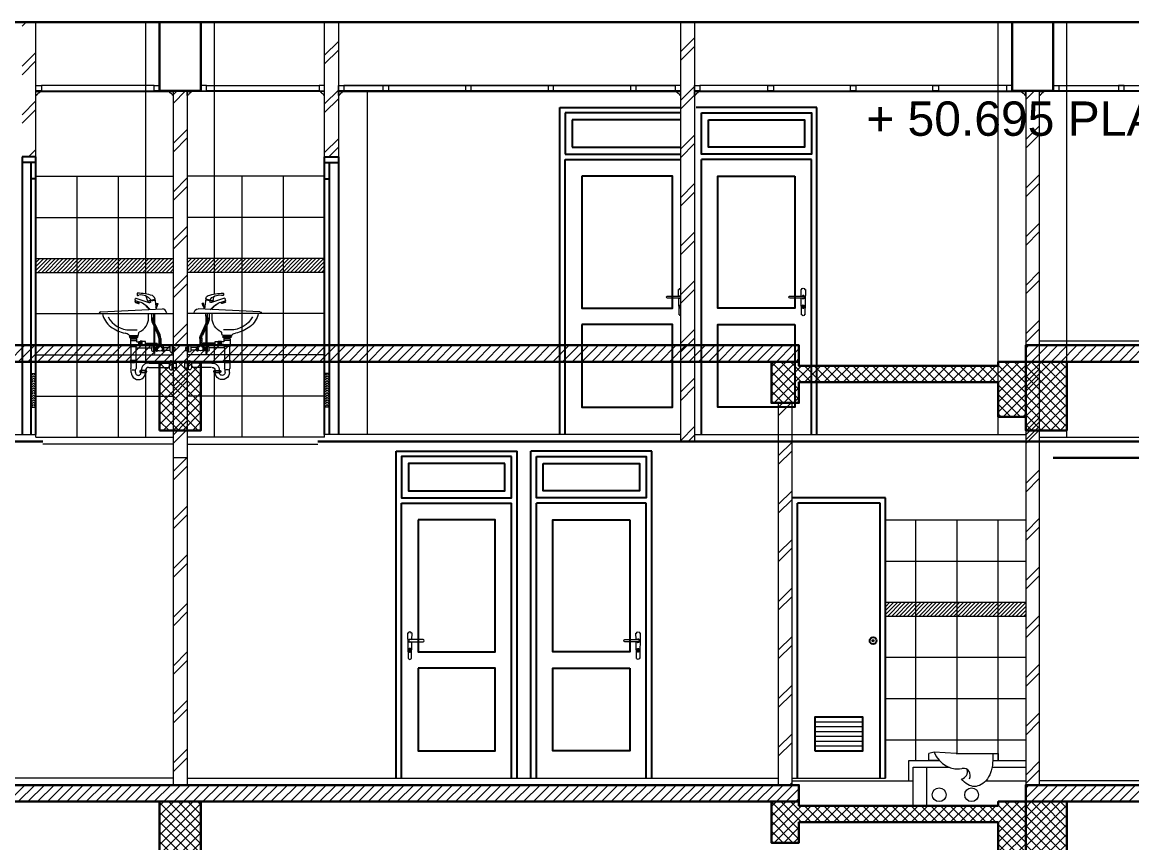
# Model space of a CAD drawing. Header units: millimetres. Extents: x -16 to 103, y -17 to 67.
# Drawn here: x 48.45 to 56.52, y 45.16 to 51.13 of the extents above; entities that cross this region are included whole.
import ezdxf

# ---------------------------------------------------------------- set-up
doc = ezdxf.new("R2010")
doc.units = ezdxf.units.MM
for name, color, linetype, lineweight in [('ars', 11, 'Continuous', 0), ('BLK', 1, 'Continuous', 30), ('lan', 7, 'Continuous', 15), ('pla', 81, 'Continuous', 15), ('SANITAIR', 15, 'Continuous', 9), ('tem', 5, 'Continuous', 20)]:
    doc.layers.add(name, color=color, linetype=linetype, lineweight=lineweight)
doc.layers.add('Kusen', color=30, linetype='Continuous')
doc.styles.add('S', font='simplex', dxfattribs={"width": 0.75})
doc.styles.get("Standard").update_dxf_attribs({"font": 'arial.ttf'})
pattern_1 = [(45, (-15.215, 41.105), (-0.0141421356, 0.0141421356), [])]
pattern_2 = [(45, (5.1, 49.175), (-0.1767767, 0.1767767), []), (45, (5.1625, 49.175), (-0.1767767, 0.1767767), [])]
pattern_3 = [(45, (0, 38.4), (-0.03535534, 0.03535534), []), (135, (0, 38.4), (-0.03535534, -0.03535534), [])]
pattern_4 = [(45, (0, 41.6), (-0.03535534, 0.03535534), []), (135, (0, 41.6), (-0.03535534, -0.03535534), [])]

# ---------------------------------------------------------------- blocks, each defined once
blk = doc.blocks.new('*X4')
at = {"color": 0}
for p, q in [((101.25, 47.0389), (101.25, 49.7137)), ((101.625, 47.0389), (101.625, 49.7137)), ((102, 47.0389), (102, 49.7137)), ((102.375, 47.0389), (102.375, 49.7137)), ((102.75, 47.0389), (102.75, 49.7137)), ((103.125, 47.0389), (103.125, 49.7137)), ((103.5, 47.0389), (103.5, 49.7137)), ((103.875, 47.0389), (103.875, 49.7137)), ((104.25, 47.0389), (104.25, 49.7137)), ((104.625, 47.0389), (104.625, 49.7137)), ((105, 47.0389), (105, 49.7137)), ((105.375, 47.0389), (105.375, 49.7137)), ((105.75, 47.0389), (105.75, 49.7137)), ((106.125, 47.0389), (106.125, 49.7137)), ((106.5, 47.0389), (106.5, 49.7137))]:
    blk.add_line(p, q, dxfattribs=at)
blk = doc.blocks.new('*X5')
at = {"color": 0}
for p, q in [((242.17, 93), (240.34, 94.83)), ((240.35, 94.69), (241.57, 95.91)), ((240.57, 93.49), (241.73, 94.65)), ((241.72, 94.86), (240.67, 95.91)), ((243.35, 90.41), (240.7, 93.06)), ((240.94, 92.44), (241.97, 93.48)), ((241.38, 91.47), (242.4, 92.49)), ((244.52, 87.82), (241.8, 90.54)), ((241.82, 90.5), (242.84, 91.52)), ((242.26, 89.53), (243.28, 90.55)), ((242.7, 88.55), (243.72, 89.58)), ((245.7, 85.23), (242.98, 87.95)), ((243.14, 87.58), (244.17, 88.6)), ((243.59, 86.61), (244.61, 87.63)), ((244.03, 85.64), (245.05, 86.66)), ((246.73, 82.78), (244.15, 85.36)), ((244.47, 84.66), (245.49, 85.69)), ((244.91, 83.69), (245.93, 84.71)), ((247.01, 81.09), (245.31, 82.79)), ((245.34, 82.71), (246.37, 83.74)), ((245.6, 81.55), (246.75, 82.7)), ((245.62, 80.16), (246.98, 81.51)), ((247.01, 79.67), (245.62, 81.06)), ((245.62, 78.74), (247.01, 80.13)), ((247.01, 78.26), (245.62, 79.65)), ((245.62, 77.33), (247.01, 78.72)), ((247.01, 76.84), (245.62, 78.24)), ((245.86, 76.58), (245.62, 76.82)), ((246.29, 76.58), (247.01, 77.31))]:
    blk.add_line(p, q, dxfattribs=at)
blk = doc.blocks.new('WASH SMP')
for p, q in [((-0.2693, 0.4729), (-0.2661, 0.4852)), ((-0.2623, 0.4873), (-0.1678, 0.4575)), ((-0.2541, 0.5218), (-0.2541, 0.5125)), ((-0.1791, 0.4711), (-0.1851, 0.4963)), ((-0.126, 0.4859), (-0.1154, 0.408)), ((-0.5187, 0.3886), (-0.0702, 0.4102)), ((-0.2679, 0.4613), (-0.2653, 0.4688)), ((-0.2662, 0.4575), (-0.2443, 0.449)), ((-0.2614, 0.4557), (-0.2591, 0.4609)), ((-0.2591, 0.4609), (-0.2477, 0.4567)), ((-0.2477, 0.4567), (-0.2498, 0.4511)), ((-0.2404, 0.4508), (-0.2372, 0.46)), ((-0.1763, 0.4602), (-0.1746, 0.4649)), ((-0.1754, 0.4689), (-0.1254, 0.4815)), ((-0.1714, 0.4669), (-0.173, 0.4695)), ((-0.1722, 0.4668), (-0.1244, 0.4744)), ((-0.1568, 0.4594), (-0.1525, 0.4628)), ((-0.1171, 0.4204), (-0.1132, 0.4325)), ((-0.1157, 0.4107), (-0.1091, 0.4312)), ((-0.115, 0.4331), (-0.1097, 0.4517)), ((-0.115, 0.4331), (-0.1073, 0.4306)), ((-0.1097, 0.4517), (-0.1001, 0.4487)), ((-0.1073, 0.4306), (-0.1001, 0.4487)), ((-0.53, 0.3793), (-0.53, 0.3762)), ((-0.53, 0.3762), (-0.04, 0.3762)), ((-0.1709, 0.3451), (-0.1709, 0.3762)), ((-0.1496, 0.3762), (-0.1496, 0.3392)), ((-0.1356, 0.3762), (-0.1356, 0.3361)), ((-0.1356, 0.3571), (-0.1248, 0.3571)), ((-0.1333, 0.3571), (-0.1333, 0.3216)), ((-0.1269, 0.3571), (-0.1269, 0.3067)), ((-0.1248, 0.3571), (-0.1248, 0.3762)), ((-0.04, 0.3812), (-0.04, 0.3762)), ((-0.3047, 0.2577), (-0.2535, 0.2577)), ((-0.1432, 0.3098), (-0.1008, 0.2166)), ((-0.1333, 0.2881), (-0.1333, 0.1637)), ((-0.1314, 0.3165), (-0.089, 0.2233)), ((-0.1269, 0.274), (-0.1269, 0.1637)), ((-0.306, 0.2161), (-0.3121, 0.2076)), ((-0.3121, 0.2076), (-0.2479, 0.2076)), ((-0.3084, 0.2163), (-0.2505, 0.2163)), ((-0.3079, 0.2076), (-0.3079, 0.2021)), ((-0.3067, 0.2009), (-0.2533, 0.2009)), ((-0.3028, 0.1893), (-0.3028, 0.1383)), ((-0.3028, 0.1817), (-0.2574, 0.1817)), ((-0.3006, 0.1917), (-0.3006, 0.2009)), ((-0.3004, 0.1917), (-0.2598, 0.1917)), ((-0.2903, 0.2009), (-0.2903, 0.1917)), ((-0.2694, 0.2009), (-0.2694, 0.1917)), ((-0.26, 0.2009), (-0.26, 0.1917)), ((-0.2574, 0.1893), (-0.2574, 0.1727)), ((-0.255, 0.1703), (-0.2407, 0.1703)), ((-0.2532, 0.2159), (-0.2479, 0.2076)), ((-0.2521, 0.2076), (-0.2521, 0.2021)), ((-0.2447, 0.221), (-0.2407, 0.2388)), ((-0.2407, 0.1736), (-0.2324, 0.1736)), ((-0.2407, 0.1473), (-0.2407, 0.1736)), ((-0.2324, 0.1436), (-0.2324, 0.1767)), ((-0.2164, 0.1767), (-0.2324, 0.1767)), ((-0.2164, 0.1436), (-0.2164, 0.1767)), ((-0.1929, 0.1721), (-0.2164, 0.1721)), ((-0.1929, 0.1483), (-0.1929, 0.1721)), ((-0.1889, 0.1621), (-0.1356, 0.1621)), ((-0.1248, 0.1621), (-0.1074, 0.1621)), ((-0.1074, 0.154), (-0.1074, 0.1621)), ((-0.0966, 0.197), (-0.0966, 0.1517)), ((-0.0827, 0.1939), (-0.0827, 0.1517)), ((-0.3004, 0.1359), (-0.2599, 0.1359)), ((-0.2989, 0.1359), (-0.2989, 0.0357)), ((-0.2625, 0.1359), (-0.2625, 0.0357)), ((-0.2575, 0.1489), (-0.2575, 0.1383)), ((-0.2551, 0.1513), (-0.2405, 0.1513)), ((-0.2407, 0.1473), (-0.2324, 0.1473)), ((-0.2164, 0.1436), (-0.2324, 0.1436)), ((-0.2164, 0.1483), (-0.1929, 0.1483)), ((-0.1889, 0.154), (-0.1356, 0.154)), ((-0.1431, 0.104), (-0.135, 0.104)), ((-0.135, 0.1482), (-0.1382, 0.1482)), ((-0.135, 0.1482), (-0.135, 0.104)), ((-0.1213, 0.1223), (-0.135, 0.1223)), ((-0.1215, 0.1178), (-0.135, 0.1178)), ((-0.1333, 0.1529), (-0.1333, 0.1223)), ((-0.1333, 0.1178), (-0.1333, 0.0848)), ((-0.1333, 0.0848), (-0.1269, 0.0848)), ((-0.1269, 0.1529), (-0.1269, 0.1223)), ((-0.1269, 0.1178), (-0.1269, 0.0848)), ((-0.1248, 0.154), (-0.1074, 0.154)), ((-0.1154, 0.1066), (-0.1154, 0.1319)), ((-0.1056, 0.1066), (-0.1056, 0.1319)), ((-0.1056, 0.1314), (-0.1043, 0.1314)), ((-0.0768, 0.142), (-0.1021, 0.142)), ((-0.0767, 0.1517), (-0.102, 0.1517)), ((-0.0983, 0.142), (-0.0983, 0.1374)), ((-0.0804, 0.142), (-0.0804, 0.1374)), ((-0.0744, 0.1314), (-0.0705, 0.1314)), ((-0.0705, 0.1066), (-0.0705, 0.1319)), ((-0.0608, 0.1066), (-0.0608, 0.1319)), ((-0.0608, 0.1295), (-0.0173, 0.1295)), ((-0.0608, 0.1107), (-0.0173, 0.1107)), ((-0.0173, 0.1329), (-0.0173, 0.1071)), ((-0.0053, 0.1449), (-0.0001, 0.1449)), ((-0.0053, 0.0951), (-0.0001, 0.0951)), ((-0.0001, 0.1449), (-0.0001, 0.0951)), ((0, 0.1307), (0.0208, 0.1307)), ((0.0208, 0.1089), (0, 0.1089)), ((0.0208, 0.1307), (0.0208, 0.1089)), ((-0.2603, 0.0357), (-0.3014, 0.0357)), ((-0.2603, 0.0199), (-0.3014, 0.0199)), ((-0.3002, 0.0199), (-0.3002, -0.0223)), ((-0.2618, 0.0199), (-0.2618, -0.0223)), ((-0.1661, 0.016), (-0.0214, 0.016)), ((-0.0214, 0.0183), (-0.0214, -0.0183)), ((-0.0064, 0.0333), (0, 0.0333)), ((0, -0.0333), (0, 0.0333)), ((0, 0.0168), (0.0291, 0.0168)), ((0.0291, 0.0168), (0.0291, -0.018)), ((-0.2969, -0.0331), (-0.3002, -0.0223)), ((-0.2969, -0.0511), (-0.2969, -0.0331)), ((-0.2897, -0.0331), (-0.2722, -0.0331)), ((-0.266, -0.0331), (-0.2618, -0.0223)), ((-0.266, -0.0524), (-0.266, -0.0331)), ((-0.1886, -0.0375), (-0.2298, -0.0375)), ((-0.1886, -0.0532), (-0.2298, -0.0532)), ((-0.1924, -0.0357), (-0.1924, -0.0375)), ((-0.1682, -0.0155), (-0.0214, -0.0155)), ((-0.0064, -0.0333), (0, -0.0333)), ((0.0291, -0.018), (0, -0.018))]:
    blk.add_line(p, q)
blk.add_lwpolyline([(-0.1356, 0.1637), (-0.1356, 0.1529), (-0.1248, 0.1529), (-0.1248, 0.1637)], close=True)
for points in [[(-0.1056, 0.1318, 0.159634), (-0.1059, 0.1328, 0.106358), (-0.107, 0.1338, 0.071155), (-0.1085, 0.1344, 0.057469), (-0.1105, 0.1346, 0.057469), (-0.1124, 0.1344, 0.071155), (-0.1139, 0.1338, 0.106358), (-0.115, 0.1329, 0.159634), (-0.1154, 0.1319, 0.159634), (-0.115, 0.131, 0.106358), (-0.1139, 0.13, 0.071155), (-0.1125, 0.1294, 0.057469), (-0.1105, 0.1291, 0.057469), (-0.1085, 0.1293, 0.071155), (-0.1071, 0.1299, 0.106358), (-0.1059, 0.1309, 0.159634)], [(-0.1056, 0.1193, 0.060615), (-0.106, 0.1226, 0.074024), (-0.107, 0.1251, 0.106901), (-0.1088, 0.1269, 0.152949), (-0.1105, 0.1274, 0.152949), (-0.1122, 0.1269, 0.106901), (-0.1139, 0.1251, 0.074024), (-0.115, 0.1226, 0.060615), (-0.1154, 0.1193, 0.060615), (-0.115, 0.116, 0.074024), (-0.1139, 0.1135, 0.106901), (-0.1122, 0.1117, 0.152949), (-0.1105, 0.1111, 0.152949), (-0.1088, 0.1117, 0.106901), (-0.107, 0.1135, 0.074024), (-0.106, 0.116, 0.060615)], [(-0.1056, 0.1066, 0.159634), (-0.1059, 0.1075, 0.106358), (-0.107, 0.1085, 0.071155), (-0.1085, 0.1091, 0.057469), (-0.1105, 0.1094, 0.057469), (-0.1124, 0.1092, 0.071155), (-0.1139, 0.1086, 0.106358), (-0.115, 0.1076, 0.159634), (-0.1154, 0.1067, 0.159634), (-0.115, 0.1057, 0.106358), (-0.1139, 0.1047, 0.071155), (-0.1125, 0.1041, 0.057469), (-0.1105, 0.1039, 0.057469), (-0.1085, 0.1041, 0.071155), (-0.1071, 0.1047, 0.106358), (-0.1059, 0.1056, 0.159634)], [(-0.102, 0.1517, 0.159634), (-0.103, 0.1514, 0.106358), (-0.1039, 0.1503, 0.071155), (-0.1045, 0.1488, 0.057469), (-0.1048, 0.1469, 0.057469), (-0.1046, 0.1449, 0.071155), (-0.104, 0.1434, 0.106358), (-0.103, 0.1423, 0.159634), (-0.1021, 0.142, 0.159634), (-0.1011, 0.1423, 0.106358), (-0.1001, 0.1434, 0.071155), (-0.0995, 0.1449, 0.057469), (-0.0993, 0.1469, 0.057469), (-0.0995, 0.1488, 0.071155), (-0.1001, 0.1503, 0.106358), (-0.101, 0.1514, 0.159634)], [(-0.0894, 0.1517, 0.060615), (-0.0927, 0.1513, 0.074024), (-0.0952, 0.1503, 0.106901), (-0.0971, 0.1486, 0.152949), (-0.0976, 0.1469, 0.152949), (-0.0971, 0.1452, 0.106901), (-0.0952, 0.1434, 0.074024), (-0.0927, 0.1424, 0.060615), (-0.0894, 0.142, 0.060615), (-0.0862, 0.1424, 0.074024), (-0.0837, 0.1434, 0.106901), (-0.0818, 0.1452, 0.152949), (-0.0813, 0.1469, 0.152949), (-0.0818, 0.1486, 0.106901), (-0.0837, 0.1503, 0.074024), (-0.0862, 0.1513, 0.060615)], [(-0.0767, 0.1517, 0.159634), (-0.0777, 0.1514, 0.106358), (-0.0787, 0.1503, 0.071155), (-0.0793, 0.1488, 0.057469), (-0.0795, 0.1469, 0.057469), (-0.0793, 0.1449, 0.071155), (-0.0787, 0.1434, 0.106358), (-0.0778, 0.1423, 0.159634), (-0.0768, 0.142, 0.159634), (-0.0759, 0.1423, 0.106358), (-0.0749, 0.1434, 0.071155), (-0.0743, 0.1449, 0.057469), (-0.074, 0.1469, 0.057469), (-0.0742, 0.1488, 0.071155), (-0.0748, 0.1503, 0.106358), (-0.0758, 0.1514, 0.159634)], [(-0.0608, 0.1318, 0.159634), (-0.0611, 0.1328, 0.106358), (-0.0622, 0.1338, 0.071155), (-0.0637, 0.1344, 0.057469), (-0.0656, 0.1346, 0.057469), (-0.0676, 0.1344, 0.071155), (-0.0691, 0.1338, 0.106358), (-0.0702, 0.1329, 0.159634), (-0.0705, 0.1319, 0.159634), (-0.0702, 0.131, 0.106358), (-0.0691, 0.13, 0.071155), (-0.0676, 0.1294, 0.057469), (-0.0657, 0.1291, 0.057469), (-0.0637, 0.1293, 0.071155), (-0.0622, 0.1299, 0.106358), (-0.0611, 0.1309, 0.159634)], [(-0.0608, 0.1193, 0.060615), (-0.0612, 0.1226, 0.074024), (-0.0622, 0.1251, 0.106901), (-0.0639, 0.1269, 0.152949), (-0.0657, 0.1274, 0.152949), (-0.0674, 0.1269, 0.106901), (-0.0691, 0.1251, 0.074024), (-0.0701, 0.1226, 0.060615), (-0.0705, 0.1193, 0.060615), (-0.0701, 0.116, 0.074024), (-0.0691, 0.1135, 0.106901), (-0.0674, 0.1117, 0.152949), (-0.0657, 0.1111, 0.152949), (-0.0639, 0.1117, 0.106901), (-0.0622, 0.1135, 0.074024), (-0.0612, 0.116, 0.060615)], [(-0.0608, 0.1066, 0.159634), (-0.0611, 0.1075, 0.106358), (-0.0622, 0.1085, 0.071155), (-0.0637, 0.1091, 0.057469), (-0.0656, 0.1094, 0.057469), (-0.0676, 0.1092, 0.071155), (-0.0691, 0.1086, 0.106358), (-0.0702, 0.1076, 0.159634), (-0.0705, 0.1067, 0.159634), (-0.0702, 0.1057, 0.106358), (-0.0691, 0.1047, 0.071155), (-0.0676, 0.1041, 0.057469), (-0.0657, 0.1039, 0.057469), (-0.0637, 0.1041, 0.071155), (-0.0622, 0.1047, 0.106358), (-0.0611, 0.1056, 0.159634)], [(-0.3014, 0.0199, 0.166401), (-0.3, 0.0204, 0.105542), (-0.2985, 0.0223, 0.068322), (-0.2976, 0.0246, 0.054494), (-0.2972, 0.0278, 0.054494), (-0.2976, 0.031, 0.068322), (-0.2985, 0.0334, 0.105542), (-0.3, 0.0352, 0.166401), (-0.3014, 0.0357, 0.166401), (-0.3029, 0.0352, 0.105542), (-0.3044, 0.0334, 0.068322), (-0.3053, 0.031, 0.054494), (-0.3056, 0.0278, 0.054494), (-0.3053, 0.0246, 0.068322), (-0.3044, 0.0223, 0.105542), (-0.3029, 0.0204, 0.166401)], [(-0.281, 0.0199, 0.052443), (-0.2748, 0.0206, 0.066301), (-0.2702, 0.0223, 0.104788), (-0.2667, 0.0251, 0.171341), (-0.2657, 0.0278, 0.171341), (-0.2667, 0.0305, 0.104788), (-0.2702, 0.0334, 0.066301), (-0.2748, 0.035, 0.052443), (-0.281, 0.0357, 0.052443), (-0.2872, 0.035, 0.066301), (-0.2919, 0.0334, 0.104788), (-0.2954, 0.0305, 0.171341), (-0.2964, 0.0278, 0.171341), (-0.2954, 0.0251, 0.104788), (-0.2919, 0.0223, 0.066301), (-0.2872, 0.0206, 0.052443)], [(-0.2603, 0.0199, 0.166401), (-0.2588, 0.0204, 0.105542), (-0.2573, 0.0223, 0.068322), (-0.2564, 0.0246, 0.054494), (-0.2561, 0.0278, 0.054494), (-0.2564, 0.031, 0.068322), (-0.2573, 0.0334, 0.105542), (-0.2588, 0.0352, 0.166401), (-0.2603, 0.0357, 0.166401), (-0.2617, 0.0352, 0.105542), (-0.2633, 0.0334, 0.068322), (-0.2641, 0.031, 0.054494), (-0.2645, 0.0278, 0.054494), (-0.2641, 0.0246, 0.068322), (-0.2633, 0.0223, 0.105542), (-0.2617, 0.0204, 0.166401)], [(-0.2298, -0.0532, 0.166401), (-0.2283, -0.0527, 0.105542), (-0.2268, -0.0509, 0.068322), (-0.2259, -0.0485, 0.054494), (-0.2255, -0.0453, 0.054494), (-0.2259, -0.0422, 0.068322), (-0.2268, -0.0398, 0.105542), (-0.2283, -0.038, 0.166401), (-0.2298, -0.0375, 0.166401), (-0.2312, -0.038, 0.105542), (-0.2327, -0.0398, 0.068322), (-0.2336, -0.0422, 0.054494), (-0.234, -0.0453, 0.054494), (-0.2336, -0.0485, 0.068322), (-0.2327, -0.0509, 0.105542), (-0.2312, -0.0527, 0.166401)], [(-0.2094, -0.0532, 0.052443), (-0.2032, -0.0526, 0.066301), (-0.1985, -0.0509, 0.104788), (-0.195, -0.048, 0.171341), (-0.194, -0.0453, 0.171341), (-0.195, -0.0427, 0.104788), (-0.1985, -0.0398, 0.066301), (-0.2032, -0.0381, 0.052443), (-0.2094, -0.0375, 0.052443), (-0.2155, -0.0381, 0.066301), (-0.2202, -0.0398, 0.104788), (-0.2237, -0.0427, 0.171341), (-0.2247, -0.0453, 0.171341), (-0.2237, -0.048, 0.104788), (-0.2202, -0.0509, 0.066301), (-0.2155, -0.0526, 0.052443)], [(-0.1886, -0.0532, 0.166401), (-0.1872, -0.0527, 0.105542), (-0.1856, -0.0509, 0.068322), (-0.1848, -0.0485, 0.054494), (-0.1844, -0.0453, 0.054494), (-0.1848, -0.0422, 0.068322), (-0.1856, -0.0398, 0.105542), (-0.1872, -0.038, 0.166401), (-0.1886, -0.0375, 0.166401), (-0.1901, -0.038, 0.105542), (-0.1916, -0.0398, 0.068322), (-0.1925, -0.0422, 0.054494), (-0.1928, -0.0453, 0.054494), (-0.1925, -0.0485, 0.068322), (-0.1916, -0.0509, 0.105542), (-0.1901, -0.0527, 0.166401)]]:
    blk.add_lwpolyline(points, format="xyb", close=True)
for centre, radius, start, end in [((-0.2632, 0.4845), 0.003, 72.4696, 165.58089), ((-0.2511, 0.5218), 0.003, 87.97766, 180), ((-0.2511, 0.5125), 0.003, 180, 203.42357), ((-0.2479, 0.5139), 0.00651, 203.42357, 322.6359), ((-0.2662, 0.0945), 0.4305, 73.34174, 87.97766), ((-0.2404, 0.5081), 0.003, 97.13514, 142.6359), ((-0.2288, 0.416), 0.0958, 37.7457, 97.13514), ((-0.1968, 0.4935), 0.012, 13.55392, 67.53956), ((-0.1516, 0.4827), 0.0258, 7.14498, 70.1195), ((-0.2664, 0.4722), 0.003, 165.58089, 254.66502), ((-0.2651, 0.4603), 0.003, 160.83716, 248.57446), ((-0.3975, -0.006), 0.4929, 70.85532, 74.66502), ((-0.2432, 0.4518), 0.003, 248.57446, 340.84287), ((-0.2712, 0.3471), 0.1179, 29.68073, 72.57255), ((-0.3214, 0.2556), 0.2219, 42.67001, 57.71508), ((-0.1761, 0.4718), 0.003, 193.55392, 284.1876), ((-0.1718, 0.4638), 0.003, 99.06996, 159.56857), ((-0.1642, 0.4689), 0.012, 252.4696, 307.85754), ((-0.0699, 0.3803), 0.0299, 1.76334, 90.63489), ((-0.5183, 0.3765), 0.012, 91.94346, 166.61798), ((-0.3473, 0.4101), 0.1629, 192.00258, 232.56018), ((-0.3083, 0.4341), 0.1764, 207.437, 271.173), ((-0.2839, 0.3463), 0.113, 294.64772, 359.35123), ((-0.0785, 0.3392), 0.0711, 180, 204.42798), ((-0.0882, 0.3361), 0.0474, 180, 204.42798), ((-0.2949, 0.4772), 0.248, 232.36585, 259.28126), ((-0.2339, 0.2373), 0.007, 114.64772, 167.46159), ((-0.0785, 0.3392), 0.0711, 240.3564, 240.45692), ((-0.3525, 0.1786), 0.0561, 44.74569, 78.2106), ((-0.3084, 0.2223), 0.006, 224.74569, 270), ((-0.3067, 0.2021), 0.0012, 180, 270), ((-0.3004, 0.1893), 0.0024, 90, 180), ((-0.2598, 0.1893), 0.0024, 0, 90), ((-0.255, 0.1727), 0.0024, 180, 270), ((-0.2533, 0.2021), 0.0012, 270, 0.093), ((-0.2505, 0.2223), 0.006, 270, 347.46159), ((-0.144, 0.197), 0.0474, 0, 24.42798), ((-0.1538, 0.1939), 0.0711, 0, 24.42798), ((-0.3004, 0.1383), 0.0024, 180, 270), ((-0.2599, 0.1383), 0.0024, 270, 0), ((-0.2551, 0.1489), 0.0024, 90, 180), ((-0.0392, 0.1107), 0.1099, 162.33688, 180.38453), ((-0.1431, 0.11), 0.006, 180.38453, 270), ((-0.1382, 0.1422), 0.006, 90, 162.33688), ((-0.1067, 0.1192), 0.0149, 125.49352, 234.50648), ((-0.0879, 0.1765), 0.07, 255.648, 284.417), ((-0.1043, 0.1374), 0.006, 270, 0), ((-0.0744, 0.1374), 0.006, 180, 270), ((-0.0053, 0.1329), 0.012, 90, 180), ((-0.0053, 0.1071), 0.012, 180, 270), ((-0.1721, -0.036), 0.052, 87.70998, 181.65661), ((-0.0064, 0.0183), 0.015, 90, 180), ((-0.245, -0.0524), 0.0519, 178.5518, 359.11074), ((-0.2456, -0.053), 0.0204, 178.3263, 359.42288), ((-0.1722, -0.0357), 0.0202, 90, 180), ((-0.0064, -0.0183), 0.015, 180, 270)]:
    blk.add_arc(centre, radius, start, end)
at = {"xscale": 0.009999999999308784, "yscale": 0.009999999999308784, "zscale": 0.009999999999308784}
blk.add_blockref('*X5', (-2.5528, -0.6141), dxfattribs=at)
at = {"xscale": 0.005999999999602323, "yscale": 0.005999999999602323, "zscale": 0.005999999999602323, "rotation": 90}
blk.add_blockref('*X4', (0.0658, -0.4633), dxfattribs=at)
blk = doc.blocks.new('GAGANG PINTU')
at = {"ltscale": 0.2}
for points in [[(1350.0101, 1379.8205, -1), (1350.0101, 1379.8365), (1350.1061, 1379.8365, -1), (1350.1061, 1379.8205), (1350.0101, 1379.8205)], [(1350.0911, 1379.8365), (1350.0901, 1379.8845), (1350.0941, 1379.8845, -0.666667), (1350.1181, 1379.8845), (1350.1221, 1379.8845), (1350.1181, 1379.7005), (1350.1141, 1379.7005, -1), (1350.0981, 1379.7005), (1350.0941, 1379.7005), (1350.0915, 1379.8205)]]:
    blk.add_lwpolyline(points, format="xyb", dxfattribs=at)
at = {"lineweight": 0, "ltscale": 0.2}
blk.add_lwpolyline([(1350.1021, 1379.7576, -3.732051), (1350.1101, 1379.7576), (1350.1101, 1379.7485, -1), (1350.1021, 1379.7485), (1350.1021, 1379.7576)], format="xyb", dxfattribs=at)
blk.add_lwpolyline([(1350.1053, 1379.7685), (1350.1069, 1379.7685), (1350.1069, 1379.7605), (1350.1053, 1379.7605)], close=True, dxfattribs=at)
blk.add_circle((1350.1061, 1379.7645), 0.0072, dxfattribs=at)
blk.add_arc((1350.1061, 1379.8285), 0.012, 221.81031, 138.18969, dxfattribs=at)
blk = doc.blocks.new('PEILA')
blk.add_lwpolyline([(-0.188, -0.325), (0.188, -0.325), (0, 0)], close=True)
at = {"style": 'S', "width": 1.1, "flags": 4}
blk.add_attdef('CAT', (0.265, -0.289), '', height=0.2, dxfattribs=at)
blk = doc.blocks.new('typikal-1')
at = {"layer": 'lan'}
blk.add_line((0.05, 0.05), (4.35, 0.05), dxfattribs=at)
blk = doc.blocks.new('Sswc2')
for p, q in [((-0.465, 0.01), (-0.505, 0)), ((-0.505, -0.05), (-0.505, 0)), ((-0.306, 0), (-0.465, 0.01)), ((-0.306, 0), (0, 0)), ((-0.04, 0), (-0.04, -0.05)), ((0, 0), (0, -0.05)), ((-0.4328, -0.05), (-0.505, -0.05)), ((-0.04, -0.05), (0, -0.05))]:
    blk.add_line(p, q)
blk.add_lwpolyline([(-0.04, -0.05, -0.070615), (-0.0507, -0.1253, -0.082272), (-0.0789, -0.1844, -0.106848), (-0.1247, -0.2268, -0.134472), (-0.1729, -0.24, -0.134472), (-0.2211, -0.2268, -0.106848), (-0.2669, -0.1844, -0.006572)], format="xyb")
for centre, radius, start, end in [((-0.2937, 0.0695), 0.1814, 199.15071, 284.87809), ((-0.2772, -0.1315), 0.0539, 281.05116, 16.04232), ((-0.2542, -0.1586), 0.0509, 329.57584, 97.54262)]:
    blk.add_arc(centre, radius, start, end)

msp = doc.modelspace()

# ---------------------------------------------------------------- hatches: boundary and pattern name
at = {"layer": 'ars'}
h = msp.add_hatch(dxfattribs=at)
h.set_pattern_fill('TEMBOK', color=256, scale=0.25)
h.set_pattern_definition(pattern_2)
h.paths.add_polyline_path([(48.45, 51.125), (48.55, 51.125), (48.55, 50.145), (48.45, 50.145)])
h = msp.add_hatch(dxfattribs=at)
h.set_pattern_fill('TEMBOK', color=256, scale=0.25)
h.set_pattern_definition(pattern_2)
h.paths.add_polyline_path([(50.65, 51.125), (50.75, 51.125), (50.75, 50.145), (50.65, 50.145)])
h = msp.add_hatch(dxfattribs=at)
h.set_pattern_fill('TEMBOK', color=256, scale=0.25)
h.set_pattern_definition([(45, (2.51, 49.325), (-0.1767767, 0.1767767), []), (45, (2.5725, 49.325), (-0.1767767, 0.1767767), [])])
h.paths.add_polyline_path([(53.24, 51.125), (53.34, 51.125), (53.34, 48.075), (53.24, 48.075)])
h = msp.add_hatch(dxfattribs=at)
h.set_pattern_fill('TEMBOK', color=256, scale=0.25)
h.set_pattern_definition([(45, (24.8, 46.355), (-0.1767767, 0.1767767), []), (45, (24.8625, 46.355), (-0.1767767, 0.1767767), [])])
h.paths.add_polyline_path([(49.55, 50.625), (49.65, 50.625), (49.65, 47.955), (49.55, 47.955)])
h = msp.add_hatch(dxfattribs=at)
h.set_pattern_fill('TEMBOK', color=256, scale=0.25)
h.set_pattern_definition([(45, (18.6, 46.355), (-0.1767767, 0.1767767), []), (45, (18.6625, 46.355), (-0.1767767, 0.1767767), [])])
h.paths.add_polyline_path([(55.75, 50.625), (55.85, 50.625), (55.85, 48.075), (55.75, 48.075)])
at = {"layer": 'ars', "linetype": 'ByBlock'}
h = msp.add_hatch(dxfattribs=at)
h.set_pattern_fill('_USER', color=256, scale=0.02, angle=45, pattern_type=0)
h.set_pattern_definition(pattern_1)
h.paths.add_polyline_path([(48.55, 49.305), (49.55, 49.305), (49.55, 49.405), (48.55, 49.405)])
h = msp.add_hatch(dxfattribs=at)
h.set_pattern_fill('_USER', color=256, scale=0.02, angle=45, pattern_type=0)
h.set_pattern_definition(pattern_1)
h.paths.add_polyline_path([(50.65, 49.305), (49.65, 49.305), (49.65, 49.405), (50.65, 49.405)])
at = {"layer": 'ars'}
h = msp.add_hatch(dxfattribs=at)
h.set_pattern_fill('_USER', color=256, scale=0.05, angle=45, pattern_type=0)
h.set_pattern_definition([(45, (0, 41.6), (-0.03535534, 0.03535534), [])])
h.paths.add_polyline_path([(45.1, 48.655), (54.1, 48.655), (54.1, 48.775), (45.1, 48.775)])
h = msp.add_hatch(dxfattribs=at)
h.set_pattern_fill('_USER', color=256, scale=0.05, angle=45, pattern_type=0)
h.set_pattern_definition([(45, (0, 38.4), (-0.03535534, 0.03535534), [])])
h.paths.add_polyline_path([(55.75, 48.655), (61.95, 48.655), (61.95, 48.775), (55.75, 48.775)])
h = msp.add_hatch(dxfattribs=at)
h.set_pattern_fill('_USER', color=256, scale=0.05, angle=45, double=1, pattern_type=0)
h.set_pattern_definition(pattern_4)
h.paths.add_polyline_path([(49.45, 48.155), (49.75, 48.155), (49.75, 48.655), (49.45, 48.655)])
h = msp.add_hatch(dxfattribs=at)
h.set_pattern_fill('_USER', color=256, scale=0.05, angle=45, double=1, pattern_type=0)
h.set_pattern_definition(pattern_4)
h.paths.add_polyline_path([(55.75, 48.655), (55.55, 48.655), (55.55, 48.625), (54.1, 48.625), (54.1, 48.655), (53.9, 48.655), (53.9, 48.355), (54.1, 48.355), (54.1, 48.505), (55.55, 48.505), (55.55, 48.255), (55.75, 48.255)])
h = msp.add_hatch(dxfattribs=at)
h.set_pattern_fill('_USER', color=256, scale=0.05, angle=45, double=1, pattern_type=0)
h.set_pattern_definition([(45, (0, 38.4), (-0.03535534, 0.03535534), []), (135, (0, 38.4), (-0.03535534, -0.03535534), [])])
h.paths.add_polyline_path([(55.75, 48.155), (56.05, 48.155), (56.05, 48.655), (55.75, 48.655)])
h = msp.add_hatch(dxfattribs=at)
h.set_pattern_fill('TEMBOK', color=256, scale=0.25)
h.set_pattern_definition([(45, (4.4, 44.735), (-0.1767767, 0.1767767), []), (45, (4.4625, 44.735), (-0.1767767, 0.1767767), [])])
h.paths.add_polyline_path([(53.95, 48.355), (54.05, 48.355), (54.05, 45.575), (53.95, 45.575)])
h = msp.add_hatch(dxfattribs=at)
h.set_pattern_fill('TEMBOK', color=256, scale=0.25)
h.set_pattern_definition([(45, (37.2, 44.7), (-0.1767767, 0.1767767), []), (45, (37.2625, 44.7), (-0.1767767, 0.1767767), [])])
h.paths.add_polyline_path([(49.65, 48.155), (49.55, 48.155), (49.55, 45.575), (49.65, 45.575)])
h = msp.add_hatch(dxfattribs=at)
h.set_pattern_fill('TEMBOK', color=256, scale=0.25)
h.set_pattern_definition([(45, (6.2, 44.535), (-0.1767767, 0.1767767), []), (45, (6.2625, 44.535), (-0.1767767, 0.1767767), [])])
h.paths.add_polyline_path([(55.75, 48.155), (55.85, 48.155), (55.85, 45.455), (55.75, 45.455)])
at = {"layer": 'ars', "linetype": 'ByBlock'}
h = msp.add_hatch(dxfattribs=at)
h.set_pattern_fill('_USER', color=256, scale=0.02, angle=45, pattern_type=0)
h.set_pattern_definition([(45, (34.385, 38.605), (-0.014142136, 0.014142136), [])])
h.paths.add_polyline_path([(55.75, 46.805), (55.75, 46.905), (54.73, 46.905), (54.73, 46.805)])
at = {"layer": 'ars'}
h = msp.add_hatch(dxfattribs=at)
h.set_pattern_fill('_USER', color=256, scale=0.05, angle=45, pattern_type=0)
h.set_pattern_definition([(45, (0, 38.4), (-0.03535534, 0.03535534), [])])
h.paths.add_polyline_path([(45.1, 45.455), (54.1, 45.455), (54.1, 45.575), (45.1, 45.575)])
h = msp.add_hatch(dxfattribs=at)
h.set_pattern_fill('_USER', color=256, scale=0.05, angle=45, pattern_type=0)
h.set_pattern_definition([(45, (0, 35.2), (-0.03535534, 0.03535534), [])])
h.paths.add_polyline_path([(55.75, 45.455), (61.95, 45.455), (61.95, 45.575), (55.75, 45.575)])
h = msp.add_hatch(dxfattribs=at)
h.set_pattern_fill('_USER', color=256, scale=0.05, angle=45, double=1, pattern_type=0)
h.set_pattern_definition(pattern_3)
h.paths.add_polyline_path([(49.45, 44.955), (49.75, 44.955), (49.75, 45.455), (49.45, 45.455)])
h = msp.add_hatch(dxfattribs=at)
h.set_pattern_fill('_USER', color=256, scale=0.05, angle=45, double=1, pattern_type=0)
h.set_pattern_definition(pattern_3)
h.paths.add_polyline_path([(55.75, 45.455), (55.55, 45.455), (55.55, 45.425), (54.1, 45.425), (54.1, 45.455), (53.9, 45.455), (53.9, 45.155), (54.1, 45.155), (54.1, 45.305), (55.55, 45.305), (55.55, 45.055), (55.75, 45.055)])
h = msp.add_hatch(dxfattribs=at)
h.set_pattern_fill('_USER', color=256, scale=0.05, angle=45, double=1, pattern_type=0)
h.set_pattern_definition([(45, (0, 35.2), (-0.03535534, 0.03535534), []), (135, (0, 35.2), (-0.03535534, -0.03535534), [])])
h.paths.add_polyline_path([(55.75, 44.955), (56.05, 44.955), (56.05, 45.455), (55.75, 45.455)])

# ---------------------------------------------------------------- linework, layer by layer
for p, q in [((48.55, 50.621), (49.55, 50.621)), ((50.65, 50.621), (49.65, 50.621)), ((50.75, 50.621), (53.24, 50.621)), ((53.24, 50.621), (50.75, 50.621)), ((53.34, 50.621), (55.75, 50.621)), ((60.54, 50.621), (55.85, 50.621)), ((48.55, 50.005), (49.55, 50.005)), ((48.85, 48.105), (48.85, 50.005)), ((49.15, 48.105), (49.15, 50.005)), ((50.65, 50.005), (49.65, 50.005)), ((50.05, 48.105), (50.05, 50.005)), ((50.35, 48.105), (50.35, 50.005)), ((48.55, 49.705), (49.55, 49.705)), ((50.65, 49.705), (49.65, 49.705)), ((48.55, 49.405), (49.55, 49.405)), ((50.65, 49.405), (49.65, 49.405)), ((48.55, 49.305), (49.55, 49.305)), ((50.65, 49.305), (49.65, 49.305)), ((48.55, 49.005), (49.55, 49.005)), ((49.5001, 49.005), (49.55, 49.005)), ((50.65, 49.005), (49.65, 49.005)), ((49.6999, 49.005), (49.65, 49.005)), ((49.15, 48.375), (49.15, 48.8769)), ((50.05, 48.375), (50.05, 48.8769)), ((49.2776, 48.755), (49.3921, 48.755)), ((49.9224, 48.755), (49.8079, 48.755)), ((48.55, 48.705), (49.55, 48.705)), ((50.65, 48.705), (49.65, 48.705)), ((48.515, 48.57), (48.55, 48.57)), ((50.685, 48.57), (50.65, 48.57)), ((48.55, 48.405), (49.55, 48.405)), ((50.65, 48.405), (49.65, 48.405)), ((48.515, 48.325), (48.55, 48.325)), ((50.685, 48.325), (50.65, 48.325)), ((54.73, 47.505), (55.75, 47.505)), ((54.95, 45.755), (54.95, 47.505)), ((55.25, 45.805), (55.25, 47.505)), ((55.55, 45.755), (55.55, 47.505)), ((54.73, 47.205), (55.75, 47.205)), ((54.73, 46.905), (55.75, 46.905)), ((54.73, 46.805), (55.75, 46.805)), ((54.73, 46.505), (55.75, 46.505)), ((54.73, 46.205), (55.75, 46.205)), ((54.215, 46.035), (54.565, 46.035)), ((54.215, 46), (54.565, 46)), ((54.215, 45.965), (54.565, 45.965)), ((54.215, 45.93), (54.565, 45.93)), ((54.215, 45.895), (54.565, 45.895)), ((54.215, 45.86), (54.565, 45.86)), ((54.73, 45.905), (55.75, 45.905))]:
    msp.add_line(p, q, dxfattribs=at)
for points in [[(48.575, 50.616), (48.575, 50.611, 0.414214), (48.56, 50.596), (48.555, 50.596), (48.555, 50.591), (48.55, 50.591), (48.55, 50.621), (48.58, 50.621), (48.58, 50.616)], [(49.525, 50.616), (49.525, 50.611, -0.414214), (49.54, 50.596), (49.545, 50.596), (49.545, 50.591), (49.55, 50.591), (49.55, 50.621), (49.52, 50.621), (49.52, 50.616)], [(49.675, 50.616), (49.675, 50.611, 0.414214), (49.66, 50.596), (49.655, 50.596), (49.655, 50.591), (49.65, 50.591), (49.65, 50.621), (49.68, 50.621), (49.68, 50.616)], [(50.625, 50.616), (50.625, 50.611, -0.414214), (50.64, 50.596), (50.645, 50.596), (50.645, 50.591), (50.65, 50.591), (50.65, 50.621), (50.62, 50.621), (50.62, 50.616)], [(50.775, 50.616), (50.775, 50.611, 0.414214), (50.76, 50.596), (50.755, 50.596), (50.755, 50.591), (50.75, 50.591), (50.75, 50.621), (50.78, 50.621), (50.78, 50.616)], [(53.215, 50.616), (53.215, 50.611, -0.414214), (53.23, 50.596), (53.235, 50.596), (53.235, 50.591), (53.24, 50.591), (53.24, 50.621), (53.21, 50.621), (53.21, 50.616)], [(53.365, 50.616), (53.365, 50.611, 0.414214), (53.35, 50.596), (53.345, 50.596), (53.345, 50.591), (53.34, 50.591), (53.34, 50.621), (53.37, 50.621), (53.37, 50.616)], [(55.725, 50.616), (55.725, 50.611, -0.414214), (55.74, 50.596), (55.745, 50.596), (55.745, 50.591), (55.75, 50.591), (55.75, 50.621), (55.72, 50.621), (55.72, 50.616)], [(55.875, 50.616), (55.875, 50.611, 0.414214), (55.86, 50.596), (55.855, 50.596), (55.855, 50.591), (55.85, 50.591), (55.85, 50.621), (55.88, 50.621), (55.88, 50.616)]]:
    msp.add_lwpolyline(points, format="xyb", close=True, dxfattribs=at)
at = {"layer": 'ars', "ltscale": 0.2}
for points in [[(53.225, 49.133), (53.224, 49.181), (53.228, 49.181, -0.302773), (53.24, 49.189, -0.302773)], [(53.144, 49.117, -1), (53.144, 49.133), (53.24, 49.133)], [(53.24, 48.989, -0.41421), (53.232, 48.997), (53.228, 48.997), (53.2254, 49.117)]]:
    msp.add_lwpolyline(points, format="xyb", dxfattribs=at)
msp.add_lwpolyline([(53.24, 49.117), (53.144, 49.117)], dxfattribs=at)
at = {"layer": 'ars', "lineweight": 0, "ltscale": 0.2}
for points in [[(53.236, 49.0541, -0.767322), (53.24, 49.069, -0.767322)], [(53.24, 49.041, -0.414206), (53.236, 49.045), (53.236, 49.0541)]]:
    msp.add_lwpolyline(points, format="xyb", dxfattribs=at)
msp.add_lwpolyline([(53.24, 49.057), (53.2392, 49.057), (53.2392, 49.065), (53.24, 49.065)], dxfattribs=at)
at = {"layer": 'ars'}
for points in [[(48.515, 48.5525), (48.5325, 48.57), (48.55, 48.5525)], [(48.515, 48.535), (48.5325, 48.5525), (48.55, 48.535)], [(48.515, 48.5175), (48.5325, 48.535), (48.55, 48.5175)], [(48.515, 48.5), (48.5325, 48.5175), (48.55, 48.5)], [(50.685, 48.5525), (50.6675, 48.57), (50.65, 48.5525)], [(50.685, 48.535), (50.6675, 48.5525), (50.65, 48.535)], [(50.685, 48.5175), (50.6675, 48.535), (50.65, 48.5175)], [(50.685, 48.5), (50.6675, 48.5175), (50.65, 48.5)], [(48.515, 48.4825), (48.5325, 48.5), (48.55, 48.4825)], [(48.515, 48.465), (48.5325, 48.4825), (48.55, 48.465)], [(48.515, 48.4475), (48.5325, 48.465), (48.55, 48.4475)], [(48.515, 48.43), (48.5325, 48.4475), (48.55, 48.43)], [(48.515, 48.4125), (48.5325, 48.43), (48.55, 48.4125)], [(50.685, 48.4825), (50.6675, 48.5), (50.65, 48.4825)], [(50.685, 48.465), (50.6675, 48.4825), (50.65, 48.465)], [(50.685, 48.4475), (50.6675, 48.465), (50.65, 48.4475)], [(50.685, 48.43), (50.6675, 48.4475), (50.65, 48.43)], [(50.685, 48.4125), (50.6675, 48.43), (50.65, 48.4125)], [(48.515, 48.395), (48.5325, 48.4125), (48.55, 48.395)], [(48.515, 48.3775), (48.5325, 48.395), (48.55, 48.3775)], [(48.515, 48.36), (48.5325, 48.3775), (48.55, 48.36)], [(48.515, 48.3425), (48.5325, 48.36), (48.55, 48.3425)], [(50.685, 48.395), (50.6675, 48.4125), (50.65, 48.395)], [(50.685, 48.3775), (50.6675, 48.395), (50.65, 48.3775)], [(50.685, 48.36), (50.6675, 48.3775), (50.65, 48.36)], [(50.685, 48.3425), (50.6675, 48.36), (50.65, 48.3425)], [(48.515, 48.325), (48.5325, 48.3425), (48.55, 48.325)], [(50.685, 48.325), (50.6675, 48.3425), (50.65, 48.325)]]:
    msp.add_lwpolyline(points, dxfattribs=at)
at = {"layer": 'ars', "lineweight": 0, "ltscale": 0.2}
for centre, radius, start, end in [((53.24, 49.125), 0.012, 90.00049, 138.18969), ((53.24, 49.125), 0.012, 221.81031, 269.99951), ((53.24, 49.061), 0.0072, 90.00082, 269.99918)]:
    msp.add_arc(centre, radius, start, end, dxfattribs=at)
at = {"layer": 'BLK', "linetype": 'Continuous', "ltscale": 2}
for p, q in [((49.45, 51.125), (43.55, 51.125)), ((55.65, 51.125), (49.75, 51.125)), ((62.15, 51.125), (55.95, 51.125)), ((55.75, 48.775), (61.95, 48.775)), ((55.75, 48.655), (61.95, 48.655)), ((38.2, 48.075), (48.6, 48.075)), ((50.6, 48.075), (62.15, 48.075)), ((61.85, 47.955), (55.95, 47.955))]:
    msp.add_line(p, q, dxfattribs=at)
at = {"layer": 'BLK'}
for points in [[(49.75, 50.625), (49.45, 50.625), (49.45, 51.125), (49.75, 51.125)], [(55.95, 50.625), (55.65, 50.625), (55.65, 51.125), (55.95, 51.125)], [(45.1, 48.655), (54.1, 48.655), (54.1, 48.775), (45.1, 48.775)], [(55.75, 48.655), (61.95, 48.655), (61.95, 48.775), (55.75, 48.775)], [(49.45, 48.155), (49.75, 48.155), (49.75, 48.655), (49.45, 48.655)], [(56.05, 48.155), (55.75, 48.155), (55.75, 48.655), (56.05, 48.655)], [(56.05, 48.155), (55.75, 48.155), (55.75, 48.655), (56.05, 48.655)], [(45.1, 45.455), (54.1, 45.455), (54.1, 45.575), (45.1, 45.575)], [(55.75, 45.455), (61.95, 45.455), (61.95, 45.575), (55.75, 45.575)], [(49.45, 44.955), (49.75, 44.955), (49.75, 45.455), (49.45, 45.455)], [(56.05, 44.955), (55.75, 44.955), (55.75, 45.455), (56.05, 45.455)]]:
    msp.add_lwpolyline(points, close=True, dxfattribs=at)
for points in [[(55.55, 48.625), (54.1, 48.625), (54.1, 48.655), (53.9, 48.655), (53.9, 48.355), (54.1, 48.355), (54.1, 48.505), (55.55, 48.505)], [(55.55, 48.625), (55.55, 48.655), (55.75, 48.655), (55.75, 48.255), (55.55, 48.255), (55.55, 48.505)], [(55.55, 45.425), (54.1, 45.425), (54.1, 45.455), (53.9, 45.455), (53.9, 45.155), (54.1, 45.155), (54.1, 45.305), (55.55, 45.305)], [(55.55, 45.425), (55.55, 45.455), (55.75, 45.455), (55.75, 45.055), (55.55, 45.055), (55.55, 45.305)]]:
    msp.add_lwpolyline(points, dxfattribs=at)
at = {"layer": 'Kusen'}
for p, q in [((52.36, 48.125), (52.36, 50.505)), ((52.36, 50.505), (53.24, 50.505)), ((53.24, 50.465), (52.4, 50.465)), ((52.4, 50.465), (52.4, 50.165)), ((54.2314, 50.505), (53.3514, 50.505)), ((54.2314, 48.125), (54.2314, 50.505)), ((53.24, 50.415), (52.45, 50.415)), ((52.45, 50.415), (52.45, 50.215)), ((52.45, 50.215), (53.24, 50.215)), ((48.45, 50.145), (48.45, 48.125)), ((48.55, 50.145), (48.45, 50.145)), ((48.55, 48.125), (48.55, 50.145)), ((50.65, 48.125), (50.65, 50.145)), ((50.65, 50.145), (50.75, 50.145)), ((50.75, 50.145), (50.75, 48.125)), ((52.4, 50.165), (53.24, 50.165)), ((52.4, 48.125), (52.4, 50.125)), ((52.4, 50.125), (53.24, 50.125)), ((53.3914, 48.125), (53.3914, 50.125)), ((54.1914, 50.125), (53.3914, 50.125)), ((54.1914, 48.125), (54.1914, 50.125)), ((48.55, 50.105), (48.45, 50.105)), ((48.515, 48.125), (48.515, 50.105)), ((50.65, 50.105), (50.75, 50.105)), ((50.685, 48.125), (50.685, 50.105)), ((48.55, 49.985), (48.515, 49.985)), ((50.65, 49.985), (50.685, 49.985)), ((51.17, 45.625), (51.17, 48.005)), ((51.17, 48.005), (52.05, 48.005)), ((52.05, 45.625), (52.05, 48.005)), ((53.03, 48.005), (52.15, 48.005)), ((52.15, 45.625), (52.15, 48.005)), ((53.03, 45.625), (53.03, 48.005)), ((51.21, 45.625), (51.21, 47.625)), ((51.21, 47.625), (52.01, 47.625)), ((52.01, 45.625), (52.01, 47.625)), ((52.19, 45.625), (52.19, 47.625)), ((52.99, 47.625), (52.19, 47.625)), ((52.99, 45.625), (52.99, 47.625)), ((54.73, 47.665), (54.05, 47.665)), ((54.09, 45.625), (54.09, 47.625)), ((54.69, 47.625), (54.09, 47.625)), ((54.69, 45.625), (54.69, 47.625)), ((54.73, 45.625), (54.73, 47.665))]:
    msp.add_line(p, q, dxfattribs=at)
for points in [[(53.3914, 50.465), (54.1914, 50.465), (54.1914, 50.165), (53.3914, 50.165)], [(53.4414, 50.415), (54.1414, 50.415), (54.1414, 50.215), (53.4414, 50.215)], [(52.52, 50.005), (52.52, 49.045), (53.18, 49.045), (53.18, 50.005)], [(54.0714, 50.005), (54.0714, 49.045), (53.5114, 49.045), (53.5114, 50.005)], [(52.52, 48.925), (52.52, 48.325), (53.18, 48.325), (53.18, 48.925)], [(54.0714, 48.925), (54.0714, 48.325), (53.5114, 48.325), (53.5114, 48.925)], [(52.01, 47.965), (51.21, 47.965), (51.21, 47.665), (52.01, 47.665)], [(52.19, 47.965), (52.99, 47.965), (52.99, 47.665), (52.19, 47.665)], [(51.96, 47.915), (51.26, 47.915), (51.26, 47.715), (51.96, 47.715)], [(52.24, 47.915), (52.94, 47.915), (52.94, 47.715), (52.24, 47.715)], [(51.33, 47.505), (51.33, 46.545), (51.89, 46.545), (51.89, 47.505)], [(52.87, 47.505), (52.87, 46.545), (52.31, 46.545), (52.31, 47.505)], [(51.33, 46.425), (51.33, 45.825), (51.89, 45.825), (51.89, 46.425)], [(52.87, 46.425), (52.87, 45.825), (52.31, 45.825), (52.31, 46.425)], [(54.215, 45.825), (54.565, 45.825), (54.565, 46.07), (54.215, 46.07)]]:
    msp.add_lwpolyline(points, close=True, dxfattribs=at)
for radius in [0.025, 0.005]:
    msp.add_circle((54.64, 46.625), radius, dxfattribs=at)
at = {"layer": 'lan'}
for p, q in [((50.96, 50.621), (50.96, 48.125)), ((60.54, 48.805), (55.85, 48.805)), ((45.96, 48.125), (48.55, 48.125)), ((48.55, 48.105), (48.55, 48.125)), ((53.24, 48.125), (50.65, 48.125)), ((50.65, 48.105), (50.65, 48.125)), ((53.34, 48.125), (55.75, 48.125)), ((48.55, 48.105), (49.55, 48.105)), ((49.55, 48.055), (48.6, 48.055)), ((49.55, 48.055), (48.6, 48.055)), ((50.65, 48.105), (49.65, 48.105)), ((49.65, 48.055), (50.6, 48.055)), ((49.65, 48.055), (50.6, 48.055)), ((55.85, 48.105), (60.54, 48.105)), ((54.9, 45.605), (54.9, 45.755)), ((54.9, 45.755), (55.1199, 45.755)), ((55.03, 45.705), (55.1918, 45.705)), ((55.5053, 45.705), (55.75, 45.705)), ((55.51, 45.755), (55.75, 45.755)), ((49.65, 45.625), (53.95, 45.625)), ((54.05, 45.625), (54.73, 45.625)), ((54.05, 45.605), (54.93, 45.605)), ((55.4585, 45.605), (55.75, 45.605)), ((60.54, 45.605), (55.85, 45.605))]:
    msp.add_line(p, q, dxfattribs=at)
for centre in [(55.12, 45.505), (55.356, 45.505)]:
    msp.add_circle(centre, 0.05, dxfattribs=at)
at = {"layer": 'pla', "linetype": 'ByBlock'}
for p, q in [((49.41, 50.665), (48.59, 50.665)), ((49.79, 50.665), (50.61, 50.665)), ((53.2, 50.665), (50.79, 50.665)), ((50.79, 50.665), (53.2, 50.665)), ((55.61, 50.665), (53.38, 50.665)), ((55.99, 50.665), (60.5, 50.665))]:
    msp.add_line(p, q, dxfattribs=at)
at = {"layer": 'pla'}
for p, q in [((48.59, 50.625), (49.41, 50.625)), ((50.61, 50.625), (49.79, 50.625)), ((50.75, 50.625), (53.24, 50.625)), ((53.24, 50.625), (50.75, 50.625)), ((53.34, 50.625), (55.65, 50.625)), ((60.5, 50.625), (55.95, 50.625))]:
    msp.add_line(p, q, dxfattribs=at)
for points in [[(48.59, 50.625), (48.55, 50.625), (48.55, 50.665), (48.59, 50.665)], [(49.45, 50.625), (49.41, 50.625), (49.41, 50.665), (49.45, 50.665)], [(49.75, 50.625), (49.79, 50.625), (49.79, 50.665), (49.75, 50.665)], [(50.61, 50.625), (50.65, 50.625), (50.65, 50.665), (50.61, 50.665)], [(50.79, 50.625), (50.75, 50.625), (50.75, 50.665), (50.79, 50.665)], [(51.115, 50.625), (51.075, 50.625), (51.075, 50.665), (51.115, 50.665)], [(51.675, 50.625), (51.715, 50.625), (51.715, 50.665), (51.675, 50.665)], [(52.275, 50.625), (52.315, 50.625), (52.315, 50.665), (52.275, 50.665)], [(52.875, 50.625), (52.915, 50.625), (52.915, 50.665), (52.875, 50.665)], [(53.2, 50.625), (53.24, 50.625), (53.24, 50.665), (53.2, 50.665)], [(53.38, 50.625), (53.34, 50.625), (53.34, 50.665), (53.38, 50.665)], [(53.915, 50.625), (53.875, 50.625), (53.875, 50.665), (53.915, 50.665)], [(54.515, 50.625), (54.475, 50.625), (54.475, 50.665), (54.515, 50.665)], [(55.115, 50.625), (55.075, 50.625), (55.075, 50.665), (55.115, 50.665)], [(55.61, 50.625), (55.65, 50.625), (55.65, 50.665), (55.61, 50.665)], [(55.99, 50.625), (55.95, 50.625), (55.95, 50.665), (55.99, 50.665)], [(56.425, 50.625), (56.465, 50.625), (56.465, 50.665), (56.425, 50.665)]]:
    msp.add_lwpolyline(points, close=True, dxfattribs=at)
at = {"layer": 'tem'}
for p, q in [((48.55, 50.145), (48.55, 51.125)), ((50.65, 50.145), (50.65, 51.125)), ((50.75, 51.125), (50.75, 50.145)), ((53.95, 48.355), (53.95, 45.575)), ((54.05, 45.575), (54.05, 48.355)), ((54.93, 45.425), (54.93, 45.705)), ((54.93, 45.705), (55.03, 45.705)), ((55.03, 45.425), (55.03, 45.705))]:
    msp.add_line(p, q, dxfattribs=at)
at = {"layer": 'tem', "ltscale": 2}
for p, q in [((49.35, 49.147), (49.35, 51.125)), ((49.85, 49.147), (49.85, 51.125)), ((55.55, 48.125), (55.55, 51.125)), ((56.05, 48.105), (56.05, 51.125)), ((49.35, 48.6416), (49.35, 48.7828)), ((49.85, 48.6416), (49.85, 48.7828)), ((49.35, 48.105), (49.35, 48.5723)), ((49.85, 48.105), (49.85, 48.5723))]:
    msp.add_line(p, q, dxfattribs=at)
for points in [[(53.24, 51.125), (53.34, 51.125), (53.34, 48.075), (53.24, 48.075)], [(49.55, 50.625), (49.65, 50.625), (49.65, 47.955), (49.55, 47.955)], [(55.85, 50.625), (55.75, 50.625), (55.75, 48.075), (55.85, 48.075)], [(49.55, 48.155), (49.65, 48.155), (49.65, 45.575), (49.55, 45.575)]]:
    msp.add_lwpolyline(points, close=True, dxfattribs=at)
at = {"layer": 'tem'}
msp.add_lwpolyline([(55.85, 45.575), (55.85, 48.155), (55.75, 48.155), (55.75, 45.575)], close=True, dxfattribs=at)

# ---------------------------------------------------------------- block references
at = {"layer": 'ars', "extrusion": (0, 0, -1), "xscale": -1, "zscale": -1, "rotation": 7.287612593387394e-06}
for p in [(1295.9749, -1330.7033), (1297.1762, -1333.2033)]:
    msp.add_blockref('GAGANG PINTU', p, dxfattribs=at)
at = {"layer": 'ars', "extrusion": (0, 0, -1), "zscale": -1, "rotation": 359.9999927123874}
msp.add_blockref('GAGANG PINTU', (-1401.3762, -1333.2033), dxfattribs=at)
at = {"layer": 'lan', "linetype": 'ByBlock'}
ref = msp.add_blockref('PEILA', (60.1614, 50.621), dxfattribs=dict(at, xscale=-0.7698003589194978, yscale=0.7698003589194978, zscale=0.7698003589194978))
ref.add_attrib('CAT', '+ 50.695 PLAFOND GRC T=4 mm', (54.5893, 50.2984), dxfattribs={"layer": '0', "height": 0.25, "flags": 4})
at = {"layer": 'lan', "xscale": -1}
msp.add_blockref('typikal-1', (49.6, 45.575), dxfattribs=at)
at = {"layer": 'SANITAIR'}
for name, p in [('WASH SMP', (49.5401, 48.6288)), ('Sswc2', (55.55, 45.805))]:
    msp.add_blockref(name, p, dxfattribs=at)
at = {"layer": 'SANITAIR', "xscale": -1}
msp.add_blockref('WASH SMP', (49.6599, 48.6288), dxfattribs=at)

doc.saveas('drawing.dxf')
